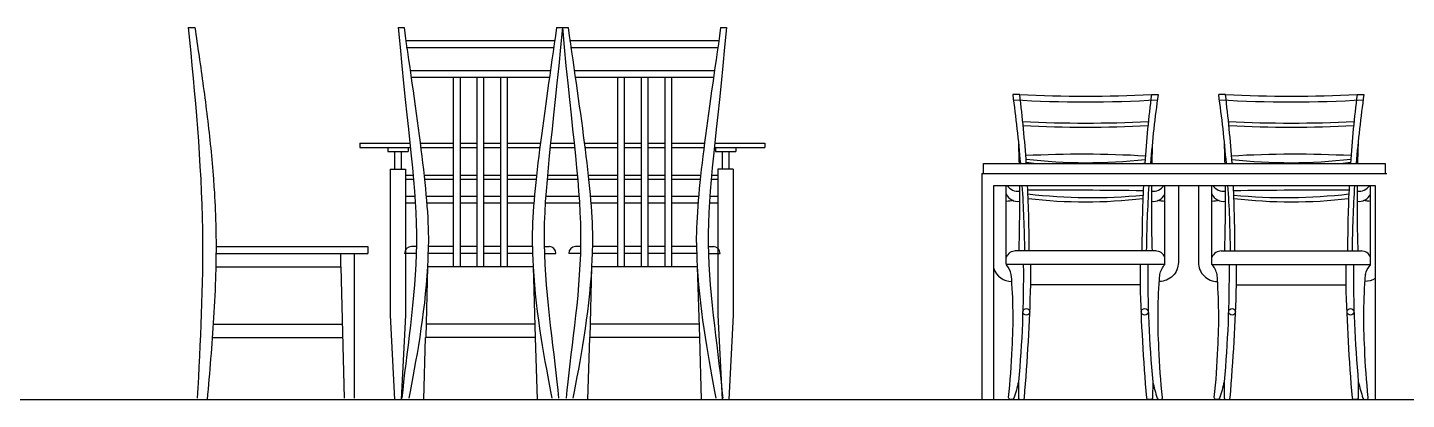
# Model space of a CAD drawing. Header units: inches. Extents: x 10 to 52.5, y 12.2 to 37.
# Drawn here: x 38.479 to 42.565, y 31.491 to 32.594 of the extents above; entities that cross this region are included whole.
import ezdxf

# ---------------------------------------------------------------- set-up
doc = ezdxf.new("R2010")
doc.units = ezdxf.units.IN
doc.header["$MEASUREMENT"] = 0
for name, color, linetype in [('02', 2, 'Continuous'), ('1', 1, 'Continuous'), ('4', 4, 'Continuous')]:
    doc.layers.add(name, color=color, linetype=linetype)

msp = doc.modelspace()

# ---------------------------------------------------------------- linework, layer by layer
at = {"layer": '02'}
for p, q in [((38.9554, 32.5942), (38.9748, 32.5942)), ((39.5775, 32.5942), (39.5947, 32.5942)), ((40.0466, 32.5942), (40.081, 32.5942)), ((40.5329, 32.5942), (40.5501, 32.5942)), ((40.0427, 32.5547), (39.5986, 32.5547)), ((39.6014, 32.5347), (40.0398, 32.5347)), ((40.529, 32.5547), (40.0849, 32.5547)), ((40.0877, 32.5347), (40.5261, 32.5347)), ((39.6128, 32.467), (40.0285, 32.467)), ((39.6156, 32.447), (40.0257, 32.447)), ((39.7406, 32.447), (39.7406, 31.8842)), ((39.7606, 32.447), (39.7606, 31.8842)), ((39.8106, 32.447), (39.8106, 31.8842)), ((39.8306, 32.447), (39.8306, 31.8842)), ((39.8806, 32.447), (39.8806, 31.8842)), ((39.9006, 32.447), (39.9006, 31.8842)), ((40.0991, 32.467), (40.5148, 32.467)), ((40.1019, 32.447), (40.512, 32.447)), ((40.227, 32.447), (40.227, 31.8842)), ((40.247, 32.447), (40.247, 31.8842)), ((40.297, 32.447), (40.297, 31.8842)), ((40.317, 32.447), (40.317, 31.8842)), ((40.367, 32.447), (40.367, 31.8842)), ((40.387, 32.447), (40.387, 31.8842)), ((39.4641, 32.2508), (39.4641, 32.2388)), ((39.4641, 32.2508), (39.6123, 32.2508)), ((39.4641, 32.2388), (39.6136, 32.2388)), ((39.5466, 32.2388), (39.5466, 32.2268)), ((39.6066, 32.2388), (39.6066, 32.2268)), ((39.6425, 32.2508), (39.7406, 32.2508)), ((39.6441, 32.2388), (39.7406, 32.2388)), ((39.7606, 32.2508), (39.8106, 32.2508)), ((39.7606, 32.2388), (39.8106, 32.2388)), ((39.8306, 32.2508), (39.8806, 32.2508)), ((39.8306, 32.2388), (39.8806, 32.2388)), ((39.9006, 32.2508), (39.9988, 32.2508)), ((39.9006, 32.2388), (39.9972, 32.2388)), ((40.0277, 32.2388), (40.0999, 32.2388)), ((40.029, 32.2508), (40.0986, 32.2508)), ((40.1288, 32.2508), (40.227, 32.2508)), ((40.1304, 32.2388), (40.227, 32.2388)), ((40.247, 32.2508), (40.297, 32.2508)), ((40.247, 32.2388), (40.297, 32.2388)), ((40.317, 32.2508), (40.367, 32.2508)), ((40.317, 32.2388), (40.367, 32.2388)), ((40.387, 32.2508), (40.4851, 32.2508)), ((40.387, 32.2388), (40.4835, 32.2388)), ((40.514, 32.2388), (40.6641, 32.2388)), ((40.5153, 32.2508), (40.6641, 32.2508)), ((40.5174, 32.2388), (40.5174, 32.2268)), ((40.5774, 32.2388), (40.5774, 32.2268)), ((40.6641, 32.2508), (40.6641, 32.2388)), ((39.5466, 32.2268), (39.6066, 32.2268)), ((39.5666, 32.2268), (39.5666, 32.1742)), ((39.5866, 32.2268), (39.5866, 32.1742)), ((40.5174, 32.2268), (40.5774, 32.2268)), ((40.5374, 32.2268), (40.5374, 32.1742)), ((40.5574, 32.2268), (40.5574, 32.1742)), ((39.5541, 32.1742), (39.5991, 32.1742)), ((39.5541, 32.1742), (39.5541, 31.7408)), ((39.5991, 32.1742), (39.5991, 31.7408)), ((39.5991, 32.1562), (39.6217, 32.1562)), ((39.6538, 32.1562), (39.7406, 32.1562)), ((39.7606, 32.1562), (39.8106, 32.1562)), ((39.8306, 32.1562), (39.8806, 32.1562)), ((39.9006, 32.1562), (39.9875, 32.1562)), ((40.0196, 32.1562), (40.108, 32.1562)), ((40.1401, 32.1562), (40.227, 32.1562)), ((40.247, 32.1562), (40.297, 32.1562)), ((40.317, 32.1562), (40.367, 32.1562)), ((40.387, 32.1562), (40.4738, 32.1562)), ((40.5059, 32.1562), (40.5249, 32.1562)), ((40.5699, 32.1742), (40.5249, 32.1742)), ((40.5249, 32.1742), (40.5249, 31.7408)), ((40.5699, 32.1742), (40.5699, 31.7408)), ((39.5991, 32.1442), (39.6228, 32.1442)), ((39.6551, 32.1442), (39.7406, 32.1442)), ((39.7606, 32.1442), (39.8106, 32.1442)), ((39.8306, 32.1442), (39.8806, 32.1442)), ((39.9006, 32.1442), (39.9862, 32.1442)), ((40.0185, 32.1442), (40.1091, 32.1442)), ((40.1414, 32.1442), (40.227, 32.1442)), ((40.247, 32.1442), (40.297, 32.1442)), ((40.317, 32.1442), (40.367, 32.1442)), ((40.387, 32.1442), (40.4725, 32.1442)), ((40.5048, 32.1442), (40.5249, 32.1442)), ((39.5991, 32.0942), (39.6268, 32.0942)), ((39.5991, 32.0742), (39.6281, 32.0742)), ((39.66, 32.0942), (39.7406, 32.0942)), ((39.6617, 32.0742), (39.7406, 32.0742)), ((39.7606, 32.0942), (39.8106, 32.0942)), ((39.7606, 32.0742), (39.8106, 32.0742)), ((39.8306, 32.0942), (39.8806, 32.0942)), ((39.8306, 32.0742), (39.8806, 32.0742)), ((39.9006, 32.0942), (39.9813, 32.0942)), ((39.9006, 32.0742), (39.9796, 32.0742)), ((40.0132, 32.0742), (40.1144, 32.0742)), ((40.0145, 32.0942), (40.1131, 32.0942)), ((40.1463, 32.0942), (40.227, 32.0942)), ((40.148, 32.0742), (40.227, 32.0742)), ((40.247, 32.0942), (40.297, 32.0942)), ((40.247, 32.0742), (40.297, 32.0742)), ((40.317, 32.0942), (40.367, 32.0942)), ((40.317, 32.0742), (40.367, 32.0742)), ((40.387, 32.0942), (40.4676, 32.0942)), ((40.387, 32.0742), (40.4659, 32.0742)), ((40.4995, 32.0742), (40.5249, 32.0742)), ((40.5008, 32.0942), (40.5249, 32.0942)), ((39.0372, 31.9442), (39.4872, 31.9442)), ((39.0372, 31.9242), (39.4872, 31.9242)), ((39.4072, 31.8842), (39.4072, 31.9242)), ((39.4472, 31.9242), (39.4472, 31.4942)), ((39.4872, 31.9442), (39.4872, 31.9242)), ((39.6314, 31.9242), (39.5964, 31.9242)), ((39.6314, 31.9442), (39.6164, 31.9442)), ((39.7406, 31.9242), (39.6657, 31.9242)), ((39.7406, 31.9442), (39.6664, 31.9442)), ((39.8106, 31.9442), (39.7606, 31.9442)), ((39.8106, 31.9242), (39.7606, 31.9242)), ((39.8806, 31.9442), (39.8306, 31.9442)), ((39.8806, 31.9242), (39.8306, 31.9242)), ((39.9749, 31.9442), (39.9006, 31.9442)), ((39.9756, 31.9242), (39.9006, 31.9242)), ((40.0099, 31.9442), (40.0249, 31.9442)), ((40.0099, 31.9242), (40.0449, 31.9242)), ((40.1177, 31.9242), (40.0827, 31.9242)), ((40.1177, 31.9442), (40.1027, 31.9442)), ((40.227, 31.9242), (40.152, 31.9242)), ((40.227, 31.9442), (40.1527, 31.9442)), ((40.297, 31.9442), (40.247, 31.9442)), ((40.297, 31.9242), (40.247, 31.9242)), ((40.367, 31.9442), (40.317, 31.9442)), ((40.367, 31.9242), (40.317, 31.9242)), ((40.4612, 31.9442), (40.387, 31.9442)), ((40.4619, 31.9242), (40.387, 31.9242)), ((40.4962, 31.9442), (40.5112, 31.9442)), ((40.4962, 31.9242), (40.5312, 31.9242)), ((39.0372, 31.8842), (39.4072, 31.8842)), ((39.4072, 31.8842), (39.4172, 31.4942)), ((39.6642, 31.8842), (39.6591, 31.6746)), ((39.9771, 31.8842), (39.6642, 31.8842)), ((39.9771, 31.8842), (39.9835, 31.6746)), ((40.1505, 31.8842), (40.1454, 31.6746)), ((40.4634, 31.8842), (40.1505, 31.8842)), ((40.4634, 31.8842), (40.4698, 31.6746)), ((39.0292, 31.7146), (39.4115, 31.7146)), ((39.5541, 31.7408), (39.5666, 31.4908)), ((39.5991, 31.7408), (39.5866, 31.4908)), ((39.9822, 31.7146), (39.66, 31.7146)), ((40.4685, 31.7146), (40.1464, 31.7146)), ((40.5249, 31.7408), (40.5374, 31.4908)), ((40.5699, 31.7408), (40.5574, 31.4908)), ((39.0264, 31.6746), (39.4125, 31.6746)), ((39.6578, 31.6746), (39.6522, 31.4908)), ((39.9835, 31.6746), (39.6591, 31.6746)), ((39.9835, 31.6746), (39.9891, 31.4908)), ((40.1441, 31.6746), (40.1385, 31.4908)), ((40.4698, 31.6746), (40.1454, 31.6746)), ((40.4698, 31.6746), (40.4754, 31.4908))]:
    msp.add_line(p, q, dxfattribs=at)
for centre, radius, start, end in [((41.6141, 36.1158), 3.805, 267.1978, 272.8022), ((41.6141, 36.1158), 3.817, 267.2246, 272.7754), ((42.2236, 36.1158), 3.805, 267.1978, 272.8022), ((42.2236, 36.1158), 3.817, 267.2246, 272.7754), ((41.6022, 28.928), 3.2903, 86.7076, 92.8801), ((41.6188, 33.7231), 1.5298, 263.1989, 276.4444), ((42.2355, 28.928), 3.2903, 87.1199, 93.2924), ((42.2189, 33.7231), 1.5298, 263.5556, 276.8011), ((41.624, 33.5844), 1.4023, 262.3916, 263.6235), ((41.624, 33.5844), 1.4023, 276.3765, 276.7884), ((42.2138, 33.5844), 1.4023, 263.2116, 263.6235), ((42.2138, 33.5844), 1.4023, 276.3765, 277.6084), ((41.5177, 30.9848), 1.1021, 96.098, 97.228), ((41.4492, 8.5619), 23.5502, 89.18291, 90.01505), ((41.6304, 33.6535), 1.5639, 263.1378, 275.6556), ((41.6138, 33.5348), 1.4577, 263.3164, 276.7102), ((41.7104, 30.9848), 1.1021, 82.772, 83.902), ((42.1273, 30.9848), 1.1021, 96.098, 97.228), ((42.3885, 8.5619), 23.5502, 89.98495, 90.81709), ((42.2074, 33.6535), 1.5639, 264.3444, 276.8622), ((42.224, 33.5348), 1.4577, 263.2898, 276.6836), ((42.32, 30.9848), 1.1021, 82.772, 83.902), ((39.6164, 31.9242), 0.02, 90, 180), ((40.0249, 31.9242), 0.02, 0, 90), ((40.1027, 31.9242), 0.02, 90, 180), ((40.5112, 31.9242), 0.02, 0, 90)]:
    msp.add_arc(centre, radius, start, end, dxfattribs=at)
msp.add_spline([(38.9554, 32.5942), (38.9972, 31.9943), (38.9819, 31.4942)], degree=3, dxfattribs=at)
for points, knots in [([(38.9748, 32.5942), (38.979, 32.5661), (38.9832, 32.5379), (38.996, 32.4492), (39.0043, 32.3887), (39.0191, 32.2673), (39.0254, 32.2064), (39.0315, 32.1239), (39.0329, 32.1025), (39.0349, 32.0639), (39.0357, 32.0466), (39.0366, 32.0184), (39.0369, 32.0074), (39.0376, 31.9743), (39.0377, 31.9523), (39.0374, 31.9084), (39.037, 31.8864), (39.0352, 31.8205), (39.033, 31.7767), (39.0253, 31.6519), (39.0183, 31.5712), (39.0114, 31.4908)], [5.869508, 5.869508, 5.869508, 5.869508, 90.928361, 90.928361, 272.785084, 272.785084, 454.641807, 454.641807, 518.162111, 518.162111, 569.374646, 569.374646, 601.954788, 601.954788, 667.11507, 667.11507, 732.275353, 732.275353, 862.595919, 862.595919, 1103.927221, 1103.927221, 1103.927221, 1103.927221]), ([(39.5775, 32.5942), (39.6066, 32.272), (39.6599, 31.9627), (39.5996, 31.6206), (39.5886, 31.4942)], [50.091942, 50.091942, 50.091942, 50.091942, 569.827641, 1083.409289, 1083.409289, 1083.409289, 1083.409289]), ([(39.5947, 32.5942), (39.631, 32.3364), (39.6692, 32.093), (39.6667, 31.9497), (39.6642, 31.8842)], [1.663443, 1.663443, 1.663443, 1.663443, 569.827641, 586.468767, 586.468767, 586.468767, 586.468767]), ([(40.0466, 32.5942), (40.0103, 32.3364), (39.9721, 32.093), (39.9746, 31.9497), (39.9771, 31.8842)], [1.663443, 1.663443, 1.663443, 1.663443, 569.827641, 586.468767, 586.468767, 586.468767, 586.468767]), ([(40.0638, 32.5942), (40.0347, 32.272), (39.9813, 31.9627), (40.0417, 31.6206), (40.0527, 31.4942)], [50.091942, 50.091942, 50.091942, 50.091942, 569.827641, 1083.409289, 1083.409289, 1083.409289, 1083.409289]), ([(40.0638, 32.5942), (40.0929, 32.272), (40.1463, 31.9627), (40.0859, 31.6206), (40.0749, 31.4942)], [50.091942, 50.091942, 50.091942, 50.091942, 569.827641, 1083.409289, 1083.409289, 1083.409289, 1083.409289]), ([(40.081, 32.5942), (40.1173, 32.3364), (40.1555, 32.093), (40.153, 31.9497), (40.1505, 31.8842)], [1.663443, 1.663443, 1.663443, 1.663443, 569.827641, 586.468767, 586.468767, 586.468767, 586.468767]), ([(40.5329, 32.5942), (40.4966, 32.3364), (40.4584, 32.093), (40.4609, 31.9497), (40.4634, 31.8842)], [1.663443, 1.663443, 1.663443, 1.663443, 569.827641, 586.468767, 586.468767, 586.468767, 586.468767]), ([(40.5501, 32.5942), (40.521, 32.272), (40.4677, 31.9627), (40.528, 31.6206), (40.539, 31.4942)], [50.091942, 50.091942, 50.091942, 50.091942, 569.827641, 1083.409289, 1083.409289, 1083.409289, 1083.409289])]:
    msp.add_open_spline(points, degree=3, knots=knots, dxfattribs=at)
for points in [[(39.6642, 31.8842), (39.656, 31.7408), (39.6293, 31.6021), (39.6086, 31.4942)], [(39.9771, 31.8842), (39.9853, 31.7408), (40.012, 31.6021), (40.0327, 31.4942)], [(40.1505, 31.8842), (40.1423, 31.7408), (40.1156, 31.6021), (40.0949, 31.4942)], [(40.4634, 31.8842), (40.4717, 31.7408), (40.4983, 31.6021), (40.519, 31.4942)]]:
    msp.add_open_spline(points, degree=3, dxfattribs=at)
at = {"layer": '1'}
msp.add_line((32.3342, 31.4908), (52.1649, 31.4908), dxfattribs=at)
at = {"layer": '4'}
for p, q in [((41.4191, 32.3958), (41.3991, 32.3958)), ((41.8091, 32.3958), (41.8291, 32.3958)), ((42.0286, 32.3958), (42.0086, 32.3958)), ((42.4186, 32.3958), (42.4386, 32.3958)), ((41.307, 32.1608), (41.307, 31.4908)), ((41.8223, 31.9313), (41.4059, 31.9313)), ((42.0155, 31.9313), (42.4318, 31.9313)), ((41.8491, 31.8913), (41.3791, 31.8913)), ((41.9886, 31.8913), (42.4586, 31.8913)), ((41.7766, 31.8308), (41.4516, 31.8308)), ((42.0612, 31.8308), (42.3861, 31.8308))]:
    msp.add_line(p, q, dxfattribs=at)
for points in [[(41.307, 32.1608), (42.507, 32.1608)], [(41.312, 32.1608), (41.312, 32.1908), (42.502, 32.1908), (42.502, 32.1608)], [(41.342, 31.4908), (41.342, 32.1258), (42.472, 32.1258), (42.472, 31.4908)], [(41.3791, 31.8927), (41.3791, 32.1258)], [(41.8491, 31.8913), (41.8491, 32.1258)], [(41.9886, 31.8913), (41.9886, 32.1258)], [(42.4586, 31.8927), (42.4586, 32.1258)]]:
    msp.add_lwpolyline(points, dxfattribs=at)
for points in [[(41.8891, 32.1258), (41.8891, 31.8973, -0.414214), (41.8326, 31.8408)], [(41.9486, 32.1258), (41.9486, 31.8973, 0.414214), (42.0052, 31.8408)], [(41.342, 31.8793, 0.322247), (41.3956, 31.8408)], [(41.4296, 31.8913, -0.024987), (41.4154, 31.5431, -0.021613), (41.4016, 31.4942, -0.323696), (41.3969, 31.4908), (41.3911, 31.4908, -0.445932), (41.3861, 31.4963, 0.016403), (41.3966, 31.6423, 0.035265), (41.3941, 31.8613, 0.134624), (41.3798, 31.8902)], [(41.4154, 31.5431), (41.4154, 31.4958, 0.414214), (41.4204, 31.4908), (41.4279, 31.4908, 0.389019), (41.4328, 31.4954, 0.014876), (41.4516, 31.8308, 0.004338), (41.4516, 31.8913)], [(41.8131, 31.5431), (41.8127, 31.4958, -0.414214), (41.8077, 31.4908), (41.8003, 31.4908, -0.389019), (41.7953, 31.4954, -0.014876), (41.7766, 31.8308, -0.004338), (41.7765, 31.8913)], [(41.7985, 31.8913, 0.024986), (41.8131, 31.5431, 0.021659), (41.8265, 31.4942, 0.323696), (41.8313, 31.4908), (41.8371, 31.4908, 0.445932), (41.8421, 31.4963, -0.016403), (41.8316, 31.6423, -0.035265), (41.8341, 31.8613, -0.131966), (41.8491, 31.8913)], [(42.0392, 31.8913, -0.024986), (42.0246, 31.5431, -0.021659), (42.0112, 31.4942, -0.323696), (42.0064, 31.4908), (42.0006, 31.4908, -0.445932), (41.9956, 31.4963, 0.016403), (42.0061, 31.6423, 0.035265), (42.0036, 31.8613, 0.131966), (41.9886, 31.8913)], [(42.0246, 31.5431), (42.025, 31.4958, 0.414214), (42.03, 31.4908), (42.0374, 31.4908, 0.389019), (42.0424, 31.4954, 0.014876), (42.0612, 31.8308, 0.004338), (42.0612, 31.8913)], [(42.4223, 31.5431), (42.4223, 31.4958, -0.414214), (42.4173, 31.4908), (42.4099, 31.4908, -0.389019), (42.4049, 31.4954, -0.014876), (42.3861, 31.8308, -0.004338), (42.3861, 31.8913)], [(42.4081, 31.8913, 0.024987), (42.4223, 31.5431, 0.021613), (42.4361, 31.4942, 0.323696), (42.4408, 31.4908), (42.4467, 31.4908, 0.445932), (42.4516, 31.4963, -0.016403), (42.4412, 31.6423, -0.035265), (42.4437, 31.8613, -0.134624), (42.458, 31.8902)], [(42.472, 31.8494, -0.140355), (42.4421, 31.8408)]]:
    msp.add_lwpolyline(points, format="xyb", dxfattribs=at)
for centre in [(41.4388, 31.7508), (41.7894, 31.7508), (42.0483, 31.7508), (42.399, 31.7508)]:
    msp.add_circle(centre, 0.0101, dxfattribs=at)
for centre, radius, start, end in [((37.7294, 31.8857), 3.705, 4.7233, 7.9133), ((41.6141, 36.1788), 3.805, 266.7939, 273.2061), ((41.6141, 36.1958), 3.805, 267.0624, 272.9376), ((37.6723, 31.9368), 3.7748, 3.8575, 6.9835), ((45.5559, 31.9368), 3.7748, 173.0165, 176.1425), ((45.4988, 31.8857), 3.705, 172.0867, 175.2767), ((38.3389, 31.8857), 3.705, 4.7233, 7.9133), ((42.2236, 36.1788), 3.805, 266.7939, 273.2061), ((42.2236, 36.1958), 3.805, 267.0624, 272.9376), ((38.2819, 31.9368), 3.7748, 3.8575, 6.9835), ((46.1654, 31.9368), 3.7748, 173.0165, 176.1425), ((46.1084, 31.8857), 3.705, 172.0867, 175.2767), ((36.4347, 32.077), 4.9845, 1.3084, 2.0257), ((46.7935, 32.077), 4.9845, 177.9743, 178.6916), ((37.0442, 32.077), 4.9845, 1.3084, 2.0257), ((47.4031, 32.077), 4.9845, 177.9743, 178.6916), ((41.4135, 32.1459), 0.0376, 212.4029, 278.6625), ((36.4347, 32.077), 4.9845, 358.3257, 0.5611), ((37.7294, 31.8857), 3.705, 0.7056, 3.7154), ((37.6723, 31.9368), 3.7748, 359.9164, 2.8692), ((45.5559, 31.9368), 3.7748, 177.1308, 180.0836), ((45.4988, 31.8857), 3.705, 176.2846, 179.2944), ((46.7935, 32.077), 4.9845, 179.4389, 181.6743), ((41.8147, 32.1459), 0.0376, 261.3375, 327.5971), ((42.023, 32.1459), 0.0376, 212.4029, 278.6625), ((37.0442, 32.077), 4.9845, 358.3257, 0.5611), ((38.3389, 31.8857), 3.705, 0.7056, 3.7154), ((38.2819, 31.9368), 3.7748, 359.9164, 2.8692), ((46.1654, 31.9368), 3.7748, 177.1308, 180.0836), ((46.1084, 31.8857), 3.705, 176.2846, 179.2944), ((47.4031, 32.077), 4.9845, 179.4389, 181.6743), ((42.4243, 32.1459), 0.0376, 261.3375, 327.5971), ((41.4136, 32.1159), 0.0376, 203.7481, 278.6625), ((41.8146, 32.1159), 0.0376, 261.3375, 336.2519), ((42.0231, 32.1159), 0.0376, 203.7481, 278.6625), ((42.4242, 32.1159), 0.0376, 261.3375, 336.2519), ((41.4066, 31.9019), 0.0295, 88.6623, 159.0224), ((41.8216, 31.9019), 0.0295, 20.9776, 91.3377), ((42.0162, 31.9019), 0.0295, 88.6623, 159.0224), ((42.4311, 31.9019), 0.0295, 20.9776, 91.3377), ((41.3841, 31.8927), 0.005, 180, 210.0015), ((42.4536, 31.8927), 0.005, 329.9985, 0), ((41.3891, 31.8609), 0.005, 4.6865, 15.16), ((42.4486, 31.8609), 0.005, 164.84, 175.3135)]:
    msp.add_arc(centre, radius, start, end, dxfattribs=at)

doc.saveas('drawing.dxf')
